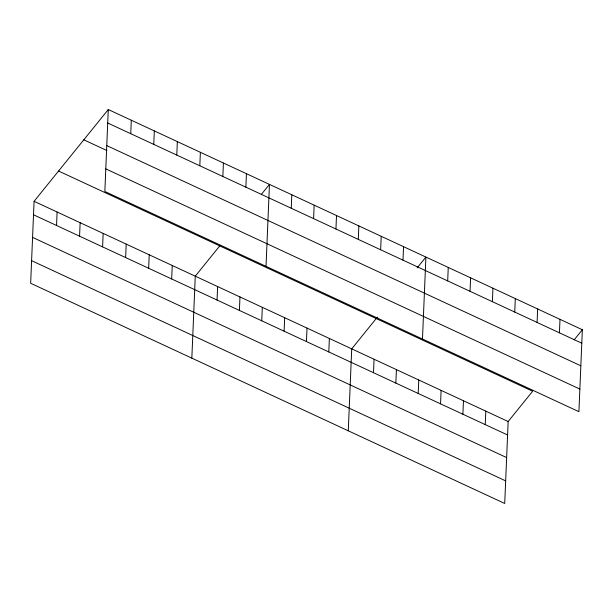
<?xml version="1.0" encoding="UTF-8"?>
<svg xmlns="http://www.w3.org/2000/svg" width="613" height="613" viewBox="0 0 613 613"><rect width="100%" height="100%" fill="white"/><g stroke="black" fill="none" stroke-linecap="round" stroke-linejoin="round"><path stroke-width="0.92" d="M108.279 109.528L104.846 191.478L578.917 411.683L582.35 329.733L108.279 109.528L34.083 201.317L30.65 283.267L504.721 503.472L508.154 421.522L532.643 391.232L58.564 171.027M56.549 225.484L57.109 212.014M79.575 236.181L80.134 222.711M102.601 246.878L103.16 233.407M130.738 133.695L131.305 120.225M125.627 257.567L126.194 244.104M153.763 144.384L154.33 130.921M148.653 268.264L149.22 254.801M171.678 278.961L172.245 265.498M176.789 155.081L177.356 141.618M199.815 165.778L200.382 152.315M191.838 358.138L195.271 276.187L219.753 245.897M217.056 300.041L217.615 286.57M222.848 176.475L223.408 163.004M239.399 310.416L239.967 296.953M245.874 187.172L246.434 173.701M261.751 320.798L262.318 307.335M266.027 266.349L269.459 184.398L261.299 194.497M284.103 331.181L284.67 317.71M291.244 208.244L291.811 194.781M306.454 341.564L307.013 328.093M313.595 218.626L314.163 205.163M328.798 351.946L329.365 338.476M335.947 229.009L336.506 215.538M348.276 430.801L351.716 348.858L377.401 317.082M358.291 239.392L358.858 225.921M373.501 372.704L374.06 359.241M380.642 249.767L381.209 236.304M395.845 383.087L396.412 369.616M402.994 260.15L403.553 246.687M418.196 393.469L418.763 379.999M422.472 339.012L425.905 257.069L417.162 267.881M440.548 403.844L441.107 390.381M447.689 280.915L448.256 267.444M462.892 414.227L463.459 400.764M470.041 291.298L470.608 277.827M485.243 424.61L485.81 411.147M492.392 301.673L492.952 288.21M514.736 312.055L515.303 298.592M537.088 322.438L537.655 308.967M559.439 332.821L559.998 319.35M574.189 339.832L582.35 329.733M107.712 122.998L581.783 343.203M106.769 145.595L580.84 365.8M83.797 139.818L106.823 150.514M105.788 168.874L579.86 389.079M34.083 201.317L508.154 421.522M33.523 214.788L507.595 434.992M32.573 237.384L506.645 457.589M31.6 260.671L505.671 480.876"/></g></svg>
